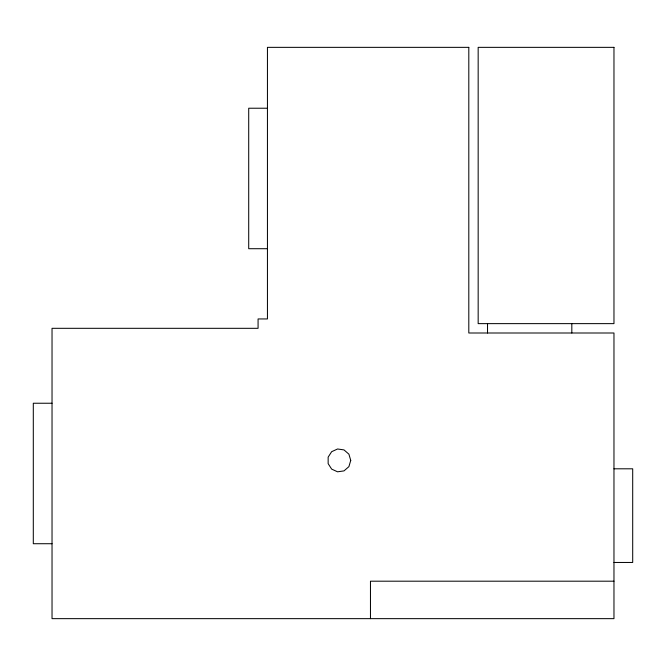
<?xml version="1.0" encoding="UTF-8"?>
<svg xmlns="http://www.w3.org/2000/svg" width="666" height="666" viewBox="0 0 666 666"><rect width="100%" height="100%" fill="white"/><g stroke="black" fill="none" stroke-linecap="round" stroke-linejoin="round"><path stroke-width="1" d="M267.441 108.225L248.709 108.225L248.709 248.709L267.441 248.709M52.031 403.238L33.3 403.238L33.3 543.722L52.031 543.722M613.969 468.806L632.7 468.806L632.7 562.462L613.969 562.462M613.969 581.193L370.463 581.193L370.463 618.647M571.819 323.634L571.819 333M487.529 323.634L487.529 333M350.741 460.397L348.909 466.633L343.997 470.887L337.57 471.811L331.66 469.114L328.147 463.644L328.147 457.151L331.66 451.69L337.57 448.984L343.997 449.908L348.909 454.17L350.741 460.397M468.806 47.353L267.441 47.353L267.441 318.947L258.075 318.947L258.075 328.321L52.031 328.313L52.031 618.647L613.969 618.647L613.969 333L468.806 333L468.806 47.353M613.969 47.353L478.163 47.353L478.163 323.634L613.969 323.634L613.969 47.353"/></g></svg>
